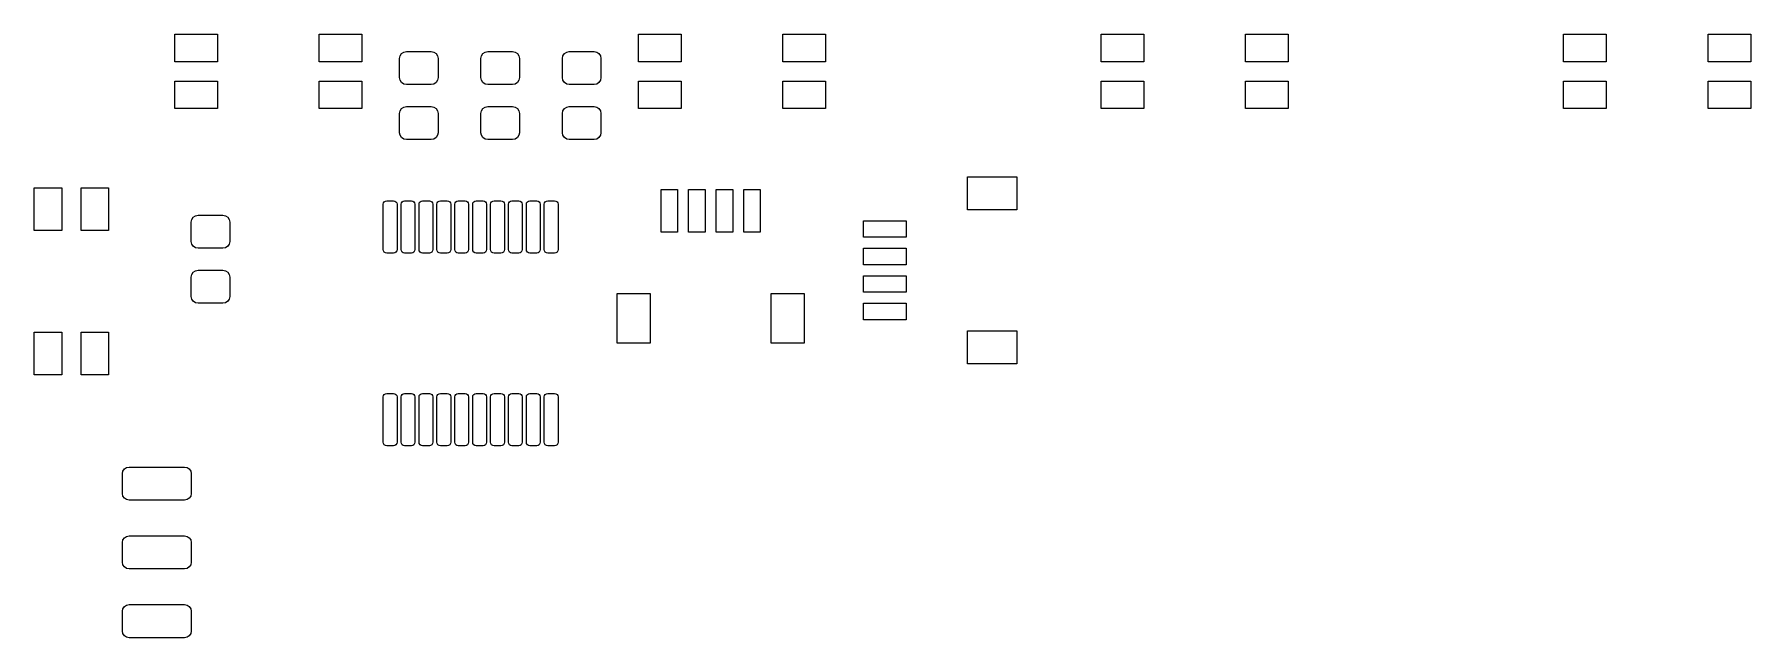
# Model space of a CAD drawing. Extents: x 188.3 to 250.7, y -105.1 to -83.2.
import ezdxf

# ---------------------------------------------------------------- set-up
doc = ezdxf.new("R2010")
doc.units = 0
doc.layers.add('BLACK', color=7, linetype='CONTINUOUS')

msp = doc.modelspace()

# ---------------------------------------------------------------- linework, layer by layer
at = {"layer": 'BLACK', "linetype": 'CONTINUOUS'}
for p, q in [((193.45, -84.175), (193.45, -83.175)), ((193.45, -83.175), (195, -83.175)), ((195, -83.175), (195, -84.175)), ((198.7, -84.175), (198.7, -83.175)), ((198.7, -83.175), (200.25, -83.175)), ((200.25, -83.175), (200.25, -84.175)), ((210.295, -84.175), (210.295, -83.175)), ((210.295, -83.175), (211.845, -83.175)), ((211.845, -83.175), (211.845, -84.175)), ((215.545, -84.175), (215.545, -83.175)), ((215.545, -83.175), (217.095, -83.175)), ((217.095, -83.175), (217.095, -84.175)), ((227.1, -84.175), (227.1, -83.175)), ((227.1, -83.175), (228.65, -83.175)), ((228.65, -83.175), (228.65, -84.175)), ((232.35, -84.175), (232.35, -83.175)), ((232.35, -83.175), (233.9, -83.175)), ((233.9, -83.175), (233.9, -84.175)), ((243.9, -84.175), (243.9, -83.175)), ((243.9, -83.175), (245.45, -83.175)), ((245.45, -83.175), (245.45, -84.175)), ((249.15, -84.175), (249.15, -83.175)), ((249.15, -83.175), (250.7, -83.175)), ((250.7, -83.175), (250.7, -84.175)), ((201.62, -84.05), (201.63903, -83.954329)), ((201.62, -84.75), (201.62, -84.05)), ((201.63903, -83.954329), (201.693223, -83.873223)), ((201.693223, -83.873223), (201.774329, -83.81903)), ((201.774329, -83.81903), (201.87, -83.8)), ((201.87, -83.8), (202.77, -83.8)), ((202.77, -83.8), (202.865671, -83.81903)), ((202.865671, -83.81903), (202.946777, -83.873223)), ((202.946777, -83.873223), (203.00097, -83.954329)), ((203.00097, -83.954329), (203.02, -84.05)), ((203.02, -84.05), (203.02, -84.75)), ((204.575, -84.05), (204.59403, -83.954329)), ((204.575, -84.75), (204.575, -84.05)), ((204.59403, -83.954329), (204.648223, -83.873223)), ((204.648223, -83.873223), (204.729329, -83.81903)), ((204.729329, -83.81903), (204.825, -83.8)), ((204.825, -83.8), (205.725, -83.8)), ((205.725, -83.8), (205.820671, -83.81903)), ((205.820671, -83.81903), (205.901777, -83.873223)), ((205.901777, -83.873223), (205.95597, -83.954329)), ((205.95597, -83.954329), (205.975, -84.05)), ((205.975, -84.05), (205.975, -84.75)), ((207.535, -84.05), (207.55403, -83.954329)), ((207.535, -84.75), (207.535, -84.05)), ((207.55403, -83.954329), (207.608223, -83.873223)), ((207.608223, -83.873223), (207.689329, -83.81903)), ((207.689329, -83.81903), (207.785, -83.8)), ((207.785, -83.8), (208.685, -83.8)), ((208.685, -83.8), (208.780671, -83.81903)), ((208.780671, -83.81903), (208.861777, -83.873223)), ((208.861777, -83.873223), (208.91597, -83.954329)), ((208.91597, -83.954329), (208.935, -84.05)), ((208.935, -84.05), (208.935, -84.75)), ((195, -84.175), (193.45, -84.175)), ((200.25, -84.175), (198.7, -84.175)), ((201.63903, -84.845671), (201.62, -84.75)), ((203.02, -84.75), (203.00097, -84.845671)), ((204.59403, -84.845671), (204.575, -84.75)), ((205.975, -84.75), (205.95597, -84.845671)), ((207.55403, -84.845671), (207.535, -84.75)), ((208.935, -84.75), (208.91597, -84.845671)), ((211.845, -84.175), (210.295, -84.175)), ((217.095, -84.175), (215.545, -84.175)), ((228.65, -84.175), (227.1, -84.175)), ((233.9, -84.175), (232.35, -84.175)), ((245.45, -84.175), (243.9, -84.175)), ((250.7, -84.175), (249.15, -84.175)), ((193.45, -85.875), (193.45, -84.875)), ((193.45, -84.875), (195, -84.875)), ((195, -84.875), (195, -85.875)), ((198.7, -85.875), (198.7, -84.875)), ((198.7, -84.875), (200.25, -84.875)), ((200.25, -84.875), (200.25, -85.875)), ((201.693223, -84.926777), (201.63903, -84.845671)), ((201.774329, -84.98097), (201.693223, -84.926777)), ((201.87, -85), (201.774329, -84.98097)), ((202.77, -85), (201.87, -85)), ((202.865671, -84.98097), (202.77, -85)), ((202.946777, -84.926777), (202.865671, -84.98097)), ((203.00097, -84.845671), (202.946777, -84.926777)), ((204.648223, -84.926777), (204.59403, -84.845671)), ((204.729329, -84.98097), (204.648223, -84.926777)), ((204.825, -85), (204.729329, -84.98097)), ((205.725, -85), (204.825, -85)), ((205.820671, -84.98097), (205.725, -85)), ((205.901777, -84.926777), (205.820671, -84.98097)), ((205.95597, -84.845671), (205.901777, -84.926777)), ((207.608223, -84.926777), (207.55403, -84.845671)), ((207.689329, -84.98097), (207.608223, -84.926777)), ((207.785, -85), (207.689329, -84.98097)), ((208.685, -85), (207.785, -85)), ((208.780671, -84.98097), (208.685, -85)), ((208.861777, -84.926777), (208.780671, -84.98097)), ((208.91597, -84.845671), (208.861777, -84.926777)), ((210.295, -85.875), (210.295, -84.875)), ((210.295, -84.875), (211.845, -84.875)), ((211.845, -84.875), (211.845, -85.875)), ((215.545, -85.875), (215.545, -84.875)), ((215.545, -84.875), (217.095, -84.875)), ((217.095, -84.875), (217.095, -85.875)), ((227.1, -85.875), (227.1, -84.875)), ((227.1, -84.875), (228.65, -84.875)), ((228.65, -84.875), (228.65, -85.875)), ((232.35, -85.875), (232.35, -84.875)), ((232.35, -84.875), (233.9, -84.875)), ((233.9, -84.875), (233.9, -85.875)), ((243.9, -85.875), (243.9, -84.875)), ((243.9, -84.875), (245.45, -84.875)), ((245.45, -84.875), (245.45, -85.875)), ((249.15, -85.875), (249.15, -84.875)), ((249.15, -84.875), (250.7, -84.875)), ((250.7, -84.875), (250.7, -85.875)), ((195, -85.875), (193.45, -85.875)), ((200.25, -85.875), (198.7, -85.875)), ((201.62, -86.05), (201.63903, -85.954329)), ((201.63903, -85.954329), (201.693223, -85.873223)), ((201.693223, -85.873223), (201.774329, -85.81903)), ((201.774329, -85.81903), (201.87, -85.8)), ((201.87, -85.8), (202.77, -85.8)), ((202.77, -85.8), (202.865671, -85.81903)), ((202.865671, -85.81903), (202.946777, -85.873223)), ((202.946777, -85.873223), (203.00097, -85.954329)), ((203.00097, -85.954329), (203.02, -86.05)), ((204.575, -86.05), (204.59403, -85.954329)), ((204.59403, -85.954329), (204.648223, -85.873223)), ((204.648223, -85.873223), (204.729329, -85.81903)), ((204.729329, -85.81903), (204.825, -85.8)), ((204.825, -85.8), (205.725, -85.8)), ((205.725, -85.8), (205.820671, -85.81903)), ((205.820671, -85.81903), (205.901777, -85.873223)), ((205.901777, -85.873223), (205.95597, -85.954329)), ((205.95597, -85.954329), (205.975, -86.05)), ((207.535, -86.05), (207.55403, -85.954329)), ((207.55403, -85.954329), (207.608223, -85.873223)), ((207.608223, -85.873223), (207.689329, -85.81903)), ((207.689329, -85.81903), (207.785, -85.8)), ((207.785, -85.8), (208.685, -85.8)), ((208.685, -85.8), (208.780671, -85.81903)), ((208.780671, -85.81903), (208.861777, -85.873223)), ((208.861777, -85.873223), (208.91597, -85.954329)), ((208.91597, -85.954329), (208.935, -86.05)), ((211.845, -85.875), (210.295, -85.875)), ((217.095, -85.875), (215.545, -85.875)), ((228.65, -85.875), (227.1, -85.875)), ((233.9, -85.875), (232.35, -85.875)), ((245.45, -85.875), (243.9, -85.875)), ((250.7, -85.875), (249.15, -85.875)), ((201.62, -86.75), (201.62, -86.05)), ((203.02, -86.05), (203.02, -86.75)), ((204.575, -86.75), (204.575, -86.05)), ((205.975, -86.05), (205.975, -86.75)), ((207.535, -86.75), (207.535, -86.05)), ((208.935, -86.05), (208.935, -86.75)), ((201.63903, -86.845671), (201.62, -86.75)), ((201.693223, -86.926777), (201.63903, -86.845671)), ((201.774329, -86.98097), (201.693223, -86.926777)), ((201.87, -87), (201.774329, -86.98097)), ((202.77, -87), (201.87, -87)), ((202.865671, -86.98097), (202.77, -87)), ((202.946777, -86.926777), (202.865671, -86.98097)), ((203.00097, -86.845671), (202.946777, -86.926777)), ((203.02, -86.75), (203.00097, -86.845671)), ((204.59403, -86.845671), (204.575, -86.75)), ((204.648223, -86.926777), (204.59403, -86.845671)), ((204.729329, -86.98097), (204.648223, -86.926777)), ((204.825, -87), (204.729329, -86.98097)), ((205.725, -87), (204.825, -87)), ((205.820671, -86.98097), (205.725, -87)), ((205.901777, -86.926777), (205.820671, -86.98097)), ((205.95597, -86.845671), (205.901777, -86.926777)), ((205.975, -86.75), (205.95597, -86.845671)), ((207.55403, -86.845671), (207.535, -86.75)), ((207.608223, -86.926777), (207.55403, -86.845671)), ((207.689329, -86.98097), (207.608223, -86.926777)), ((207.785, -87), (207.689329, -86.98097)), ((208.685, -87), (207.785, -87)), ((208.780671, -86.98097), (208.685, -87)), ((208.861777, -86.926777), (208.780671, -86.98097)), ((208.91597, -86.845671), (208.861777, -86.926777)), ((208.935, -86.75), (208.91597, -86.845671)), ((222.244, -89.55), (222.244, -88.35)), ((222.244, -88.35), (224.044, -88.35)), ((224.044, -88.35), (224.044, -89.55)), ((188.35, -90.3), (188.35, -88.75)), ((188.35, -88.75), (189.35, -88.75)), ((189.35, -88.75), (189.35, -90.3)), ((190.05, -90.3), (190.05, -88.75)), ((190.05, -88.75), (191.05, -88.75)), ((191.05, -88.75), (191.05, -90.3)), ((211.119, -90.369), (211.119, -88.819)), ((211.119, -88.819), (211.719, -88.819)), ((211.719, -88.819), (211.719, -90.369)), ((212.119, -90.369), (212.119, -88.819)), ((212.119, -88.819), (212.719, -88.819)), ((212.719, -88.819), (212.719, -90.369)), ((213.119, -90.369), (213.119, -88.819)), ((213.119, -88.819), (213.719, -88.819)), ((213.719, -88.819), (213.719, -90.369)), ((214.119, -90.369), (214.119, -88.819)), ((214.119, -88.819), (214.719, -88.819)), ((214.719, -88.819), (214.719, -90.369)), ((194.123223, -89.823223), (194.204329, -89.76903)), ((194.204329, -89.76903), (194.3, -89.75)), ((194.3, -89.75), (195.2, -89.75)), ((195.2, -89.75), (195.295671, -89.76903)), ((195.295671, -89.76903), (195.376777, -89.823223)), ((201.025, -89.35), (201.034515, -89.302165)), ((201.025, -91), (201.025, -89.35)), ((201.034515, -89.302165), (201.061612, -89.261612)), ((201.061612, -89.261612), (201.102165, -89.234515)), ((201.102165, -89.234515), (201.15, -89.225)), ((201.15, -89.225), (201.4, -89.225)), ((201.4, -89.225), (201.447835, -89.234515)), ((201.447835, -89.234515), (201.488388, -89.261612)), ((201.488388, -89.261612), (201.515485, -89.302165)), ((201.515485, -89.302165), (201.525, -89.35)), ((201.525, -89.35), (201.525, -91)), ((201.675, -89.35), (201.684515, -89.302165)), ((201.675, -91), (201.675, -89.35)), ((201.684515, -89.302165), (201.711612, -89.261612)), ((201.711612, -89.261612), (201.752165, -89.234515)), ((201.752165, -89.234515), (201.8, -89.225)), ((201.8, -89.225), (202.05, -89.225)), ((202.05, -89.225), (202.097835, -89.234515)), ((202.097835, -89.234515), (202.138388, -89.261612)), ((202.138388, -89.261612), (202.165485, -89.302165)), ((202.165485, -89.302165), (202.175, -89.35)), ((202.175, -89.35), (202.175, -91)), ((202.325, -89.35), (202.334515, -89.302165)), ((202.325, -91), (202.325, -89.35)), ((202.334515, -89.302165), (202.361612, -89.261612)), ((202.361612, -89.261612), (202.402165, -89.234515)), ((202.402165, -89.234515), (202.45, -89.225)), ((202.45, -89.225), (202.7, -89.225)), ((202.7, -89.225), (202.747835, -89.234515)), ((202.747835, -89.234515), (202.788388, -89.261612)), ((202.788388, -89.261612), (202.815485, -89.302165)), ((202.815485, -89.302165), (202.825, -89.35)), ((202.825, -89.35), (202.825, -91)), ((202.975, -89.35), (202.984515, -89.302165)), ((202.975, -91), (202.975, -89.35)), ((202.984515, -89.302165), (203.011612, -89.261612)), ((203.011612, -89.261612), (203.052165, -89.234515)), ((203.052165, -89.234515), (203.1, -89.225)), ((203.1, -89.225), (203.35, -89.225)), ((203.35, -89.225), (203.397835, -89.234515)), ((203.397835, -89.234515), (203.438388, -89.261612)), ((203.438388, -89.261612), (203.465485, -89.302165)), ((203.465485, -89.302165), (203.475, -89.35)), ((203.475, -89.35), (203.475, -91)), ((203.625, -89.35), (203.634515, -89.302165)), ((203.625, -91), (203.625, -89.35)), ((203.634515, -89.302165), (203.661612, -89.261612)), ((203.661612, -89.261612), (203.702165, -89.234515)), ((203.702165, -89.234515), (203.75, -89.225)), ((203.75, -89.225), (204, -89.225)), ((204, -89.225), (204.047835, -89.234515)), ((204.047835, -89.234515), (204.088388, -89.261612)), ((204.088388, -89.261612), (204.115485, -89.302165)), ((204.115485, -89.302165), (204.125, -89.35)), ((204.125, -89.35), (204.125, -91)), ((204.275, -89.35), (204.284515, -89.302165)), ((204.275, -91), (204.275, -89.35)), ((204.284515, -89.302165), (204.311612, -89.261612)), ((204.311612, -89.261612), (204.352165, -89.234515)), ((204.352165, -89.234515), (204.4, -89.225)), ((204.4, -89.225), (204.65, -89.225)), ((204.65, -89.225), (204.697835, -89.234515)), ((204.697835, -89.234515), (204.738388, -89.261612)), ((204.738388, -89.261612), (204.765485, -89.302165)), ((204.765485, -89.302165), (204.775, -89.35)), ((204.775, -89.35), (204.775, -91)), ((204.925, -89.35), (204.934515, -89.302165)), ((204.925, -91), (204.925, -89.35)), ((204.934515, -89.302165), (204.961612, -89.261612)), ((204.961612, -89.261612), (205.002165, -89.234515)), ((205.002165, -89.234515), (205.05, -89.225)), ((205.05, -89.225), (205.3, -89.225)), ((205.3, -89.225), (205.347835, -89.234515)), ((205.347835, -89.234515), (205.388388, -89.261612)), ((205.388388, -89.261612), (205.415485, -89.302165)), ((205.415485, -89.302165), (205.425, -89.35)), ((205.425, -89.35), (205.425, -91)), ((205.575, -89.35), (205.584515, -89.302165)), ((205.575, -91), (205.575, -89.35)), ((205.584515, -89.302165), (205.611612, -89.261612)), ((205.611612, -89.261612), (205.652165, -89.234515)), ((205.652165, -89.234515), (205.7, -89.225)), ((205.7, -89.225), (205.95, -89.225)), ((205.95, -89.225), (205.997835, -89.234515)), ((205.997835, -89.234515), (206.038388, -89.261612)), ((206.038388, -89.261612), (206.065485, -89.302165)), ((206.065485, -89.302165), (206.075, -89.35)), ((206.075, -89.35), (206.075, -91)), ((206.225, -89.35), (206.234515, -89.302165)), ((206.225, -91), (206.225, -89.35)), ((206.234515, -89.302165), (206.261612, -89.261612)), ((206.261612, -89.261612), (206.302165, -89.234515)), ((206.302165, -89.234515), (206.35, -89.225)), ((206.35, -89.225), (206.6, -89.225)), ((206.6, -89.225), (206.647835, -89.234515)), ((206.647835, -89.234515), (206.688388, -89.261612)), ((206.688388, -89.261612), (206.715485, -89.302165)), ((206.715485, -89.302165), (206.725, -89.35)), ((206.725, -89.35), (206.725, -91)), ((206.875, -89.35), (206.884515, -89.302165)), ((206.875, -91), (206.875, -89.35)), ((206.884515, -89.302165), (206.911612, -89.261612)), ((206.911612, -89.261612), (206.952165, -89.234515)), ((206.952165, -89.234515), (207, -89.225)), ((207, -89.225), (207.25, -89.225)), ((207.25, -89.225), (207.297835, -89.234515)), ((207.297835, -89.234515), (207.338388, -89.261612)), ((207.338388, -89.261612), (207.365485, -89.302165)), ((207.365485, -89.302165), (207.375, -89.35)), ((207.375, -89.35), (207.375, -91)), ((224.044, -89.55), (222.244, -89.55)), ((189.35, -90.3), (188.35, -90.3)), ((191.05, -90.3), (190.05, -90.3)), ((194.05, -90), (194.06903, -89.904329)), ((194.05, -90.7), (194.05, -90)), ((194.06903, -89.904329), (194.123223, -89.823223)), ((195.376777, -89.823223), (195.43097, -89.904329)), ((195.43097, -89.904329), (195.45, -90)), ((195.45, -90), (195.45, -90.7)), ((211.719, -90.369), (211.119, -90.369)), ((212.719, -90.369), (212.119, -90.369)), ((213.719, -90.369), (213.119, -90.369)), ((214.719, -90.369), (214.119, -90.369)), ((218.469, -90.55), (218.469, -89.95)), ((218.469, -89.95), (220.019, -89.95)), ((220.019, -89.95), (220.019, -90.55)), ((194.06903, -90.795671), (194.05, -90.7)), ((194.123223, -90.876777), (194.06903, -90.795671)), ((194.204329, -90.93097), (194.123223, -90.876777)), ((194.3, -90.95), (194.204329, -90.93097)), ((195.2, -90.95), (194.3, -90.95)), ((195.295671, -90.93097), (195.2, -90.95)), ((195.376777, -90.876777), (195.295671, -90.93097)), ((195.43097, -90.795671), (195.376777, -90.876777)), ((195.45, -90.7), (195.43097, -90.795671)), ((201.034515, -91.047835), (201.025, -91)), ((201.525, -91), (201.515485, -91.047835)), ((201.684515, -91.047835), (201.675, -91)), ((202.175, -91), (202.165485, -91.047835)), ((202.334515, -91.047835), (202.325, -91)), ((202.825, -91), (202.815485, -91.047835)), ((202.984515, -91.047835), (202.975, -91)), ((203.475, -91), (203.465485, -91.047835)), ((203.634515, -91.047835), (203.625, -91)), ((204.125, -91), (204.115485, -91.047835)), ((204.284515, -91.047835), (204.275, -91)), ((204.775, -91), (204.765485, -91.047835)), ((204.934515, -91.047835), (204.925, -91)), ((205.425, -91), (205.415485, -91.047835)), ((205.584515, -91.047835), (205.575, -91)), ((206.075, -91), (206.065485, -91.047835)), ((206.234515, -91.047835), (206.225, -91)), ((206.725, -91), (206.715485, -91.047835)), ((206.884515, -91.047835), (206.875, -91)), ((207.375, -91), (207.365485, -91.047835)), ((220.019, -90.55), (218.469, -90.55)), ((218.469, -91.55), (218.469, -90.95)), ((218.469, -90.95), (220.019, -90.95)), ((220.019, -90.95), (220.019, -91.55)), ((201.061612, -91.088388), (201.034515, -91.047835)), ((201.102165, -91.115485), (201.061612, -91.088388)), ((201.15, -91.125), (201.102165, -91.115485)), ((201.4, -91.125), (201.15, -91.125)), ((201.447835, -91.115485), (201.4, -91.125)), ((201.488388, -91.088388), (201.447835, -91.115485)), ((201.515485, -91.047835), (201.488388, -91.088388)), ((201.711612, -91.088388), (201.684515, -91.047835)), ((201.752165, -91.115485), (201.711612, -91.088388)), ((201.8, -91.125), (201.752165, -91.115485)), ((202.05, -91.125), (201.8, -91.125)), ((202.097835, -91.115485), (202.05, -91.125)), ((202.138388, -91.088388), (202.097835, -91.115485)), ((202.165485, -91.047835), (202.138388, -91.088388)), ((202.361612, -91.088388), (202.334515, -91.047835)), ((202.402165, -91.115485), (202.361612, -91.088388)), ((202.45, -91.125), (202.402165, -91.115485)), ((202.7, -91.125), (202.45, -91.125)), ((202.747835, -91.115485), (202.7, -91.125)), ((202.788388, -91.088388), (202.747835, -91.115485)), ((202.815485, -91.047835), (202.788388, -91.088388)), ((203.011612, -91.088388), (202.984515, -91.047835)), ((203.052165, -91.115485), (203.011612, -91.088388)), ((203.1, -91.125), (203.052165, -91.115485)), ((203.35, -91.125), (203.1, -91.125)), ((203.397835, -91.115485), (203.35, -91.125)), ((203.438388, -91.088388), (203.397835, -91.115485)), ((203.465485, -91.047835), (203.438388, -91.088388)), ((203.661612, -91.088388), (203.634515, -91.047835)), ((203.702165, -91.115485), (203.661612, -91.088388)), ((203.75, -91.125), (203.702165, -91.115485)), ((204, -91.125), (203.75, -91.125)), ((204.047835, -91.115485), (204, -91.125)), ((204.088388, -91.088388), (204.047835, -91.115485)), ((204.115485, -91.047835), (204.088388, -91.088388)), ((204.311612, -91.088388), (204.284515, -91.047835)), ((204.352165, -91.115485), (204.311612, -91.088388)), ((204.4, -91.125), (204.352165, -91.115485)), ((204.65, -91.125), (204.4, -91.125)), ((204.697835, -91.115485), (204.65, -91.125)), ((204.738388, -91.088388), (204.697835, -91.115485)), ((204.765485, -91.047835), (204.738388, -91.088388)), ((204.961612, -91.088388), (204.934515, -91.047835)), ((205.002165, -91.115485), (204.961612, -91.088388)), ((205.05, -91.125), (205.002165, -91.115485)), ((205.3, -91.125), (205.05, -91.125)), ((205.347835, -91.115485), (205.3, -91.125)), ((205.388388, -91.088388), (205.347835, -91.115485)), ((205.415485, -91.047835), (205.388388, -91.088388)), ((205.611612, -91.088388), (205.584515, -91.047835)), ((205.652165, -91.115485), (205.611612, -91.088388)), ((205.7, -91.125), (205.652165, -91.115485)), ((205.95, -91.125), (205.7, -91.125)), ((205.997835, -91.115485), (205.95, -91.125)), ((206.038388, -91.088388), (205.997835, -91.115485)), ((206.065485, -91.047835), (206.038388, -91.088388)), ((206.261612, -91.088388), (206.234515, -91.047835)), ((206.302165, -91.115485), (206.261612, -91.088388)), ((206.35, -91.125), (206.302165, -91.115485)), ((206.6, -91.125), (206.35, -91.125)), ((206.647835, -91.115485), (206.6, -91.125)), ((206.688388, -91.088388), (206.647835, -91.115485)), ((206.715485, -91.047835), (206.688388, -91.088388)), ((206.911612, -91.088388), (206.884515, -91.047835)), ((206.952165, -91.115485), (206.911612, -91.088388)), ((207, -91.125), (206.952165, -91.115485)), ((207.25, -91.125), (207, -91.125)), ((207.297835, -91.115485), (207.25, -91.125)), ((207.338388, -91.088388), (207.297835, -91.115485)), ((207.365485, -91.047835), (207.338388, -91.088388)), ((220.019, -91.55), (218.469, -91.55)), ((194.05, -92), (194.06903, -91.904329)), ((194.05, -92.7), (194.05, -92)), ((194.06903, -91.904329), (194.123223, -91.823223)), ((194.123223, -91.823223), (194.204329, -91.76903)), ((194.204329, -91.76903), (194.3, -91.75)), ((194.3, -91.75), (195.2, -91.75)), ((195.2, -91.75), (195.295671, -91.76903)), ((195.295671, -91.76903), (195.376777, -91.823223)), ((195.376777, -91.823223), (195.43097, -91.904329)), ((195.43097, -91.904329), (195.45, -92)), ((195.45, -92), (195.45, -92.7)), ((218.469, -92.55), (218.469, -91.95)), ((218.469, -91.95), (220.019, -91.95)), ((220.019, -91.95), (220.019, -92.55)), ((194.06903, -92.795671), (194.05, -92.7)), ((194.123223, -92.876777), (194.06903, -92.795671)), ((194.204329, -92.93097), (194.123223, -92.876777)), ((195.376777, -92.876777), (195.295671, -92.93097)), ((195.43097, -92.795671), (195.376777, -92.876777)), ((195.45, -92.7), (195.43097, -92.795671)), ((209.519, -94.394), (209.519, -92.594)), ((209.519, -92.594), (210.719, -92.594)), ((210.719, -92.594), (210.719, -94.394)), ((215.119, -94.394), (215.119, -92.594)), ((215.119, -92.594), (216.319, -92.594)), ((216.319, -92.594), (216.319, -94.394)), ((220.019, -92.55), (218.469, -92.55)), ((194.3, -92.95), (194.204329, -92.93097)), ((195.2, -92.95), (194.3, -92.95)), ((195.295671, -92.93097), (195.2, -92.95)), ((218.469, -93.55), (218.469, -92.95)), ((218.469, -92.95), (220.019, -92.95)), ((220.019, -92.95), (220.019, -93.55)), ((188.35, -95.55), (188.35, -94)), ((188.35, -94), (189.35, -94)), ((189.35, -94), (189.35, -95.55)), ((190.05, -95.55), (190.05, -94)), ((190.05, -94), (191.05, -94)), ((191.05, -94), (191.05, -95.55)), ((220.019, -93.55), (218.469, -93.55)), ((222.244, -95.15), (222.244, -93.95)), ((222.244, -93.95), (224.044, -93.95)), ((224.044, -93.95), (224.044, -95.15)), ((210.719, -94.394), (209.519, -94.394)), ((216.319, -94.394), (215.119, -94.394)), ((224.044, -95.15), (222.244, -95.15)), ((189.35, -95.55), (188.35, -95.55)), ((191.05, -95.55), (190.05, -95.55)), ((201.025, -96.35), (201.034515, -96.302165)), ((201.025, -98), (201.025, -96.35)), ((201.034515, -96.302165), (201.061612, -96.261612)), ((201.061612, -96.261612), (201.102165, -96.234515)), ((201.102165, -96.234515), (201.15, -96.225)), ((201.15, -96.225), (201.4, -96.225)), ((201.4, -96.225), (201.447835, -96.234515)), ((201.447835, -96.234515), (201.488388, -96.261612)), ((201.488388, -96.261612), (201.515485, -96.302165)), ((201.515485, -96.302165), (201.525, -96.35)), ((201.525, -96.35), (201.525, -98)), ((201.675, -96.35), (201.684515, -96.302165)), ((201.675, -98), (201.675, -96.35)), ((201.684515, -96.302165), (201.711612, -96.261612)), ((201.711612, -96.261612), (201.752165, -96.234515)), ((201.752165, -96.234515), (201.8, -96.225)), ((201.8, -96.225), (202.05, -96.225)), ((202.05, -96.225), (202.097835, -96.234515)), ((202.097835, -96.234515), (202.138388, -96.261612)), ((202.138388, -96.261612), (202.165485, -96.302165)), ((202.165485, -96.302165), (202.175, -96.35)), ((202.175, -96.35), (202.175, -98)), ((202.325, -96.35), (202.334515, -96.302165)), ((202.325, -98), (202.325, -96.35)), ((202.334515, -96.302165), (202.361612, -96.261612)), ((202.361612, -96.261612), (202.402165, -96.234515)), ((202.402165, -96.234515), (202.45, -96.225)), ((202.45, -96.225), (202.7, -96.225)), ((202.7, -96.225), (202.747835, -96.234515)), ((202.747835, -96.234515), (202.788388, -96.261612)), ((202.788388, -96.261612), (202.815485, -96.302165)), ((202.815485, -96.302165), (202.825, -96.35)), ((202.825, -96.35), (202.825, -98)), ((202.975, -96.35), (202.984515, -96.302165)), ((202.975, -98), (202.975, -96.35)), ((202.984515, -96.302165), (203.011612, -96.261612)), ((203.011612, -96.261612), (203.052165, -96.234515)), ((203.052165, -96.234515), (203.1, -96.225)), ((203.1, -96.225), (203.35, -96.225)), ((203.35, -96.225), (203.397835, -96.234515)), ((203.397835, -96.234515), (203.438388, -96.261612)), ((203.438388, -96.261612), (203.465485, -96.302165)), ((203.465485, -96.302165), (203.475, -96.35)), ((203.475, -96.35), (203.475, -98)), ((203.625, -96.35), (203.634515, -96.302165)), ((203.625, -98), (203.625, -96.35)), ((203.634515, -96.302165), (203.661612, -96.261612)), ((203.661612, -96.261612), (203.702165, -96.234515)), ((203.702165, -96.234515), (203.75, -96.225)), ((203.75, -96.225), (204, -96.225)), ((204, -96.225), (204.047835, -96.234515)), ((204.047835, -96.234515), (204.088388, -96.261612)), ((204.088388, -96.261612), (204.115485, -96.302165)), ((204.115485, -96.302165), (204.125, -96.35)), ((204.125, -96.35), (204.125, -98)), ((204.275, -96.35), (204.284515, -96.302165)), ((204.275, -98), (204.275, -96.35)), ((204.284515, -96.302165), (204.311612, -96.261612)), ((204.311612, -96.261612), (204.352165, -96.234515)), ((204.352165, -96.234515), (204.4, -96.225)), ((204.4, -96.225), (204.65, -96.225)), ((204.65, -96.225), (204.697835, -96.234515)), ((204.697835, -96.234515), (204.738388, -96.261612)), ((204.738388, -96.261612), (204.765485, -96.302165)), ((204.765485, -96.302165), (204.775, -96.35)), ((204.775, -96.35), (204.775, -98)), ((204.925, -96.35), (204.934515, -96.302165)), ((204.925, -98), (204.925, -96.35)), ((204.934515, -96.302165), (204.961612, -96.261612)), ((204.961612, -96.261612), (205.002165, -96.234515)), ((205.002165, -96.234515), (205.05, -96.225)), ((205.05, -96.225), (205.3, -96.225)), ((205.3, -96.225), (205.347835, -96.234515)), ((205.347835, -96.234515), (205.388388, -96.261612)), ((205.388388, -96.261612), (205.415485, -96.302165)), ((205.415485, -96.302165), (205.425, -96.35)), ((205.425, -96.35), (205.425, -98)), ((205.575, -96.35), (205.584515, -96.302165)), ((205.575, -98), (205.575, -96.35)), ((205.584515, -96.302165), (205.611612, -96.261612)), ((205.611612, -96.261612), (205.652165, -96.234515)), ((205.652165, -96.234515), (205.7, -96.225)), ((205.7, -96.225), (205.95, -96.225)), ((205.95, -96.225), (205.997835, -96.234515)), ((205.997835, -96.234515), (206.038388, -96.261612)), ((206.038388, -96.261612), (206.065485, -96.302165)), ((206.065485, -96.302165), (206.075, -96.35)), ((206.075, -96.35), (206.075, -98)), ((206.225, -96.35), (206.234515, -96.302165)), ((206.225, -98), (206.225, -96.35)), ((206.234515, -96.302165), (206.261612, -96.261612)), ((206.261612, -96.261612), (206.302165, -96.234515)), ((206.302165, -96.234515), (206.35, -96.225)), ((206.35, -96.225), (206.6, -96.225)), ((206.6, -96.225), (206.647835, -96.234515)), ((206.647835, -96.234515), (206.688388, -96.261612)), ((206.688388, -96.261612), (206.715485, -96.302165)), ((206.715485, -96.302165), (206.725, -96.35)), ((206.725, -96.35), (206.725, -98)), ((206.875, -96.35), (206.884515, -96.302165)), ((206.875, -98), (206.875, -96.35)), ((206.884515, -96.302165), (206.911612, -96.261612)), ((206.911612, -96.261612), (206.952165, -96.234515)), ((206.952165, -96.234515), (207, -96.225)), ((207, -96.225), (207.25, -96.225)), ((207.25, -96.225), (207.297835, -96.234515)), ((207.297835, -96.234515), (207.338388, -96.261612)), ((207.338388, -96.261612), (207.365485, -96.302165)), ((207.365485, -96.302165), (207.375, -96.35)), ((207.375, -96.35), (207.375, -98)), ((201.034515, -98.047835), (201.025, -98)), ((201.061612, -98.088388), (201.034515, -98.047835)), ((201.102165, -98.115485), (201.061612, -98.088388)), ((201.15, -98.125), (201.102165, -98.115485)), ((201.4, -98.125), (201.15, -98.125)), ((201.447835, -98.115485), (201.4, -98.125)), ((201.488388, -98.088388), (201.447835, -98.115485)), ((201.515485, -98.047835), (201.488388, -98.088388)), ((201.525, -98), (201.515485, -98.047835)), ((201.684515, -98.047835), (201.675, -98)), ((201.711612, -98.088388), (201.684515, -98.047835)), ((201.752165, -98.115485), (201.711612, -98.088388)), ((201.8, -98.125), (201.752165, -98.115485)), ((202.05, -98.125), (201.8, -98.125)), ((202.097835, -98.115485), (202.05, -98.125)), ((202.138388, -98.088388), (202.097835, -98.115485)), ((202.165485, -98.047835), (202.138388, -98.088388)), ((202.175, -98), (202.165485, -98.047835)), ((202.334515, -98.047835), (202.325, -98)), ((202.361612, -98.088388), (202.334515, -98.047835)), ((202.402165, -98.115485), (202.361612, -98.088388)), ((202.45, -98.125), (202.402165, -98.115485)), ((202.7, -98.125), (202.45, -98.125)), ((202.747835, -98.115485), (202.7, -98.125)), ((202.788388, -98.088388), (202.747835, -98.115485)), ((202.815485, -98.047835), (202.788388, -98.088388)), ((202.825, -98), (202.815485, -98.047835)), ((202.984515, -98.047835), (202.975, -98)), ((203.011612, -98.088388), (202.984515, -98.047835)), ((203.052165, -98.115485), (203.011612, -98.088388)), ((203.1, -98.125), (203.052165, -98.115485)), ((203.35, -98.125), (203.1, -98.125)), ((203.397835, -98.115485), (203.35, -98.125)), ((203.438388, -98.088388), (203.397835, -98.115485)), ((203.465485, -98.047835), (203.438388, -98.088388)), ((203.475, -98), (203.465485, -98.047835)), ((203.634515, -98.047835), (203.625, -98)), ((203.661612, -98.088388), (203.634515, -98.047835)), ((203.702165, -98.115485), (203.661612, -98.088388)), ((203.75, -98.125), (203.702165, -98.115485)), ((204, -98.125), (203.75, -98.125)), ((204.047835, -98.115485), (204, -98.125)), ((204.088388, -98.088388), (204.047835, -98.115485)), ((204.115485, -98.047835), (204.088388, -98.088388)), ((204.125, -98), (204.115485, -98.047835)), ((204.284515, -98.047835), (204.275, -98)), ((204.311612, -98.088388), (204.284515, -98.047835)), ((204.352165, -98.115485), (204.311612, -98.088388)), ((204.4, -98.125), (204.352165, -98.115485)), ((204.65, -98.125), (204.4, -98.125)), ((204.697835, -98.115485), (204.65, -98.125)), ((204.738388, -98.088388), (204.697835, -98.115485)), ((204.765485, -98.047835), (204.738388, -98.088388)), ((204.775, -98), (204.765485, -98.047835)), ((204.934515, -98.047835), (204.925, -98)), ((204.961612, -98.088388), (204.934515, -98.047835)), ((205.002165, -98.115485), (204.961612, -98.088388)), ((205.05, -98.125), (205.002165, -98.115485)), ((205.3, -98.125), (205.05, -98.125)), ((205.347835, -98.115485), (205.3, -98.125)), ((205.388388, -98.088388), (205.347835, -98.115485)), ((205.415485, -98.047835), (205.388388, -98.088388)), ((205.425, -98), (205.415485, -98.047835)), ((205.584515, -98.047835), (205.575, -98)), ((205.611612, -98.088388), (205.584515, -98.047835)), ((205.652165, -98.115485), (205.611612, -98.088388)), ((205.7, -98.125), (205.652165, -98.115485)), ((205.95, -98.125), (205.7, -98.125)), ((205.997835, -98.115485), (205.95, -98.125)), ((206.038388, -98.088388), (205.997835, -98.115485)), ((206.065485, -98.047835), (206.038388, -98.088388)), ((206.075, -98), (206.065485, -98.047835)), ((206.234515, -98.047835), (206.225, -98)), ((206.261612, -98.088388), (206.234515, -98.047835)), ((206.302165, -98.115485), (206.261612, -98.088388)), ((206.35, -98.125), (206.302165, -98.115485)), ((206.6, -98.125), (206.35, -98.125)), ((206.647835, -98.115485), (206.6, -98.125)), ((206.688388, -98.088388), (206.647835, -98.115485)), ((206.715485, -98.047835), (206.688388, -98.088388)), ((206.725, -98), (206.715485, -98.047835)), ((206.884515, -98.047835), (206.875, -98)), ((206.911612, -98.088388), (206.884515, -98.047835)), ((206.952165, -98.115485), (206.911612, -98.088388)), ((207, -98.125), (206.952165, -98.115485)), ((207.25, -98.125), (207, -98.125)), ((207.297835, -98.115485), (207.25, -98.125)), ((207.338388, -98.088388), (207.297835, -98.115485)), ((207.365485, -98.047835), (207.338388, -98.088388)), ((207.375, -98), (207.365485, -98.047835)), ((191.55, -99.14), (191.568269, -99.048156)), ((191.568269, -99.048156), (191.620294, -98.970294)), ((191.620294, -98.970294), (191.698156, -98.918269)), ((191.698156, -98.918269), (191.79, -98.9)), ((191.79, -98.9), (193.81, -98.9)), ((193.81, -98.9), (193.901844, -98.918269)), ((193.901844, -98.918269), (193.979706, -98.970294)), ((193.979706, -98.970294), (194.031731, -99.048156)), ((194.031731, -99.048156), (194.05, -99.14)), ((191.55, -99.86), (191.55, -99.14)), ((194.05, -99.14), (194.05, -99.86)), ((191.568269, -99.951844), (191.55, -99.86)), ((191.620294, -100.029706), (191.568269, -99.951844)), ((191.698156, -100.081731), (191.620294, -100.029706)), ((191.79, -100.1), (191.698156, -100.081731)), ((193.81, -100.1), (191.79, -100.1)), ((193.901844, -100.081731), (193.81, -100.1)), ((193.979706, -100.029706), (193.901844, -100.081731)), ((194.031731, -99.951844), (193.979706, -100.029706)), ((194.05, -99.86), (194.031731, -99.951844)), ((191.55, -101.64), (191.568269, -101.548156)), ((191.568269, -101.548156), (191.620294, -101.470294)), ((191.620294, -101.470294), (191.698156, -101.418269)), ((191.698156, -101.418269), (191.79, -101.4)), ((191.79, -101.4), (193.81, -101.4)), ((193.81, -101.4), (193.901844, -101.418269)), ((193.901844, -101.418269), (193.979706, -101.470294)), ((193.979706, -101.470294), (194.031731, -101.548156)), ((194.031731, -101.548156), (194.05, -101.64)), ((191.55, -102.36), (191.55, -101.64)), ((194.05, -101.64), (194.05, -102.36)), ((191.568269, -102.451844), (191.55, -102.36)), ((191.620294, -102.529706), (191.568269, -102.451844)), ((191.698156, -102.581731), (191.620294, -102.529706)), ((191.79, -102.6), (191.698156, -102.581731)), ((193.81, -102.6), (191.79, -102.6)), ((193.901844, -102.581731), (193.81, -102.6)), ((193.979706, -102.529706), (193.901844, -102.581731)), ((194.031731, -102.451844), (193.979706, -102.529706)), ((194.05, -102.36), (194.031731, -102.451844)), ((191.55, -104.14), (191.568269, -104.048156)), ((191.568269, -104.048156), (191.620294, -103.970294)), ((191.620294, -103.970294), (191.698156, -103.918269)), ((191.698156, -103.918269), (191.79, -103.9)), ((191.79, -103.9), (193.81, -103.9)), ((193.81, -103.9), (193.901844, -103.918269)), ((193.901844, -103.918269), (193.979706, -103.970294)), ((193.979706, -103.970294), (194.031731, -104.048156)), ((194.031731, -104.048156), (194.05, -104.14)), ((191.55, -104.86), (191.55, -104.14)), ((194.05, -104.14), (194.05, -104.86)), ((191.568269, -104.951844), (191.55, -104.86)), ((191.620294, -105.029706), (191.568269, -104.951844)), ((191.698156, -105.081731), (191.620294, -105.029706)), ((191.79, -105.1), (191.698156, -105.081731)), ((193.81, -105.1), (191.79, -105.1)), ((193.901844, -105.081731), (193.81, -105.1)), ((193.979706, -105.029706), (193.901844, -105.081731)), ((194.031731, -104.951844), (193.979706, -105.029706)), ((194.05, -104.86), (194.031731, -104.951844))]:
    msp.add_line(p, q, dxfattribs=at)

doc.saveas('drawing.dxf')
